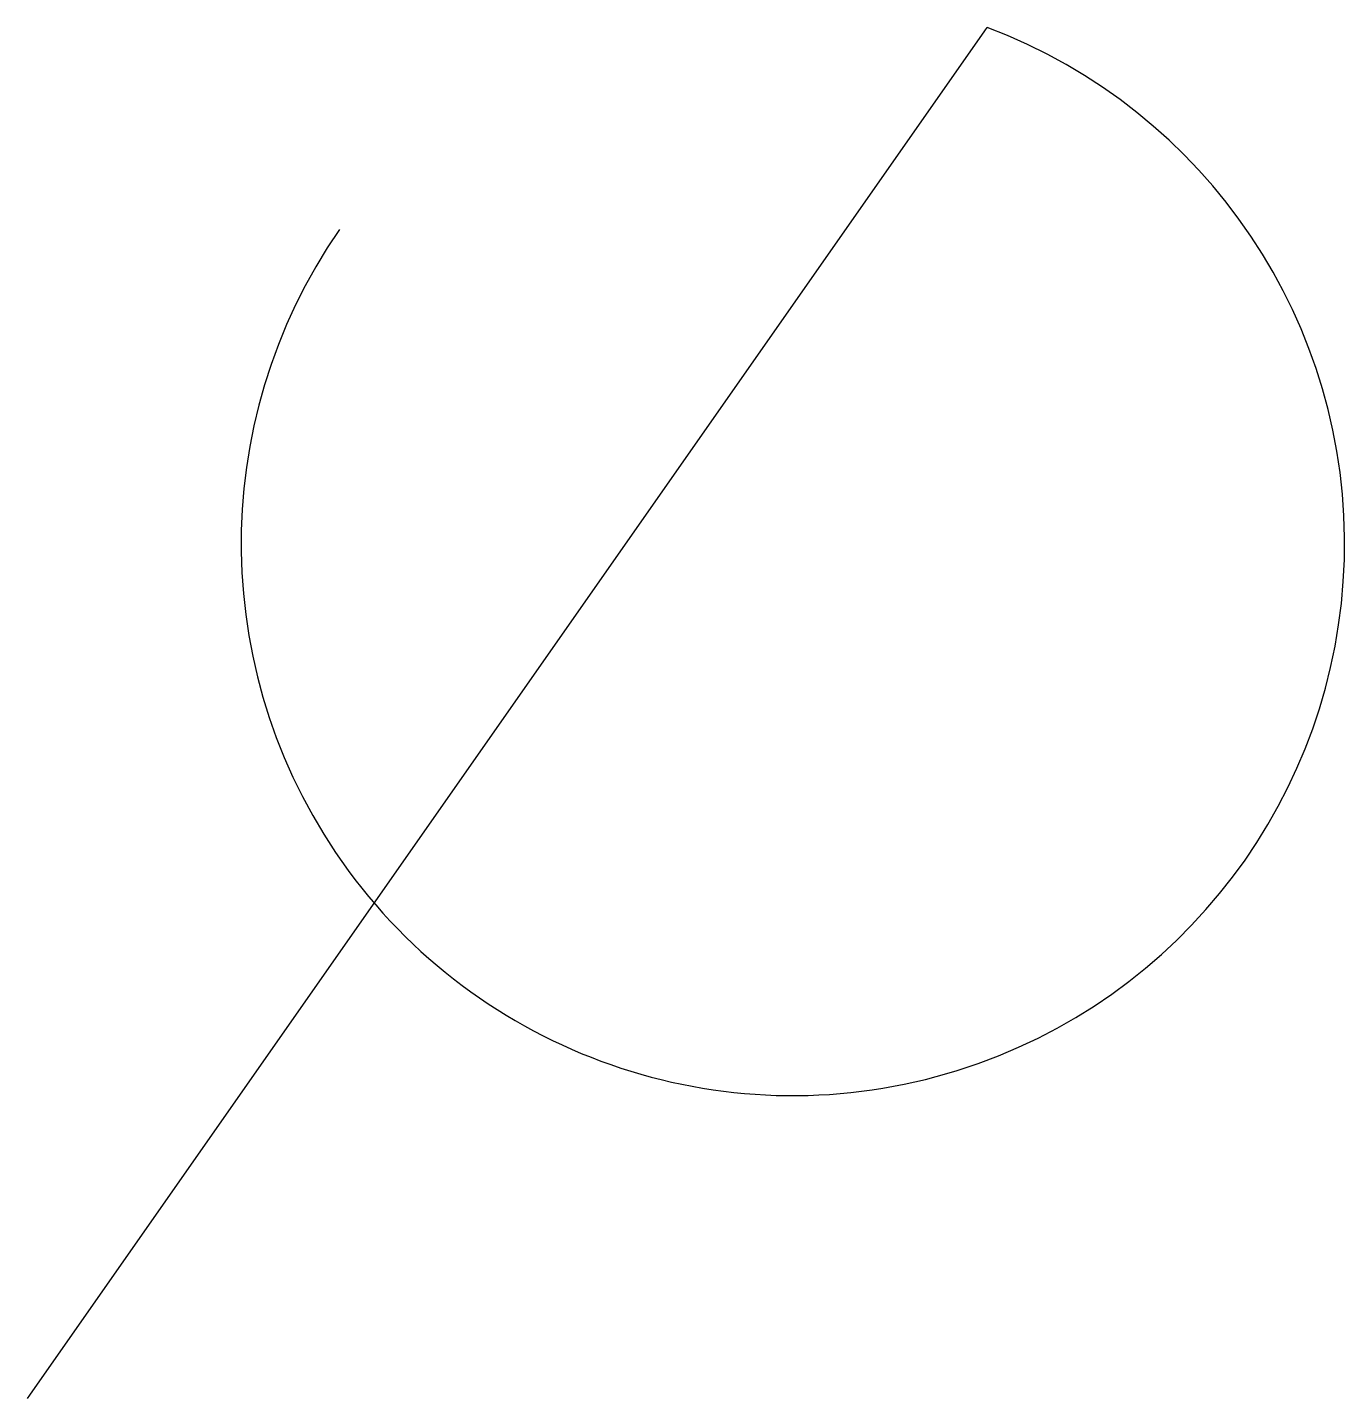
# Model space of a CAD drawing. Header units: millimetres. Extents: x 0 to 96, y 0 to 100.
import ezdxf

# ---------------------------------------------------------------- set-up
doc = ezdxf.new("R2010")
doc.units = ezdxf.units.MM
doc.layers.get('0').update_dxf_attribs({"linetype": 'CONTINUOUS', "lineweight": 25, "true_color": 0x000000})

msp = doc.modelspace()

# ---------------------------------------------------------------- linework, layer by layer
msp.add_lwpolyline([(0, 0), (70, 100)])
msp.add_arc((55.83, 62.34), 40.24, 145.2933, 69.3802)

doc.saveas('drawing.dxf')
